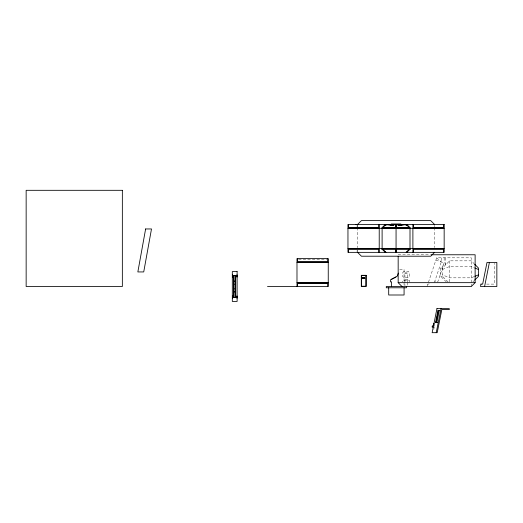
<?xml version="1.0" encoding="UTF-8"?>
<svg xmlns="http://www.w3.org/2000/svg" width="523" height="523" viewBox="0 0 523 523"><rect width="100%" height="100%" fill="white"/><g stroke="black" fill="none" stroke-linecap="round" stroke-linejoin="round"><path stroke-width="0.39" stroke-dasharray="2.62 1.96" d="M433.757 329.503L434.234 327.117M434.391 326.319L434.868 323.933M427.023 286.512L436.646 257.819L471.275 257.819L471.275 283.322M434.423 282.407L441.288 261.925L441.288 257.819M444.151 257.819L444.151 262.886L437.738 282.002L434.881 281.041M446.387 282.002L440.667 276.281L440.667 268.057L443.837 264.886L445.583 264.886L446.041 263.52L445.583 263.363M448.139 282.002L442.419 276.281L442.419 268.057L449.63 260.84L471.275 260.84L474.054 263.612M472.942 281.832L474.054 280.72M442.419 269.489L449.63 266.501L471.275 266.501L474.165 267.698M474.165 276.634L471.275 277.831L449.63 277.831L442.419 274.843M427.788 284.231L429.265 283.826M398.166 254.766L430.566 254.766M298.587 259.578L326.646 259.578M440.667 268.057L442.419 268.057M399.664 269.404L404.057 269.404L404.057 281.622M404.952 273.104L407.293 273.104M440.667 276.281L442.419 276.281M404.952 279.563L407.293 279.563M486.586 284.107L494.444 284.107L494.444 263.265M435.881 260.101L444.151 262.886M436.646 257.819L441.288 261.925M471.275 284.12L471.275 286.512M449.63 260.84L449.63 283.492M445.583 257.819L445.583 264.886M434.541 225.263L434.541 226.851M434.541 227.649L434.541 247.575M409.601 281.969L409.601 280.439L402.645 280.439L402.645 281.969M407.293 281.969L407.293 272.954L404.952 272.954L404.952 285.754M407.293 282.525L407.293 285.754M404.057 282.44L404.057 285.695M357.575 224.465L357.575 226.851M357.575 227.649L357.575 247.706M357.575 250.053L357.575 251.589M357.098 225.256L357.098 227.178M357.098 250.439L357.098 252.021M404.05 271.313L402.645 272.718L402.645 276.353L404.05 277.759L408.195 277.759L409.601 276.353L409.601 272.718L408.195 271.313L404.05 271.313"/><path stroke-width="0.78" d="M435.587 322.292L437.411 322.39L435.587 322.292L437.941 310.544L439.765 310.642L437.941 310.544M436.071 322.39L438.424 310.642M436.934 322.292L439.281 310.544M436.228 332.687L441.039 308.642M484.586 286.512L489.397 262.461M398.336 273.111L397.258 276.118L390.459 279.857L390.459 281.871L391.59 281.871L391.59 286.512M233.755 284.59L234.232 284.107M234.232 291.566L233.755 292.043L234.232 292.043M382.45 248.85L382.11 249.19L385.274 252.361L385.614 252.021M406.502 224.805L406.842 224.465L410.006 227.629L409.666 227.969M406.162 252.361L410.006 248.51L410.006 228.309L406.162 224.465L398.585 224.942L387.726 224.576L384.712 225.289M434.541 252.361L430.69 256.211L361.426 256.211L357.575 252.361M474.609 280.165L478.493 276.281L478.493 268.057L474.609 264.167M431.377 254.766L475.126 254.766L475.126 282.662L471.275 286.512L386.288 286.512L386.288 287.781L406.482 287.781L406.482 286.512M395.924 277.118L391.302 279.393M474.884 276.334L478.493 274.843M391.008 225.426L393.531 224.942L393.531 225.426L391.008 225.426L385.961 224.465L382.11 228.309L382.11 248.51L385.961 252.361M401.108 225.426L398.585 224.942L398.585 225.426L401.108 225.426L406.162 224.465M355.973 224.622L357.575 224.465L361.426 220.614L430.69 220.614L434.541 224.465M385.51 224.798L388.844 224.465M348.442 227.629L378.744 227.629M382.575 227.629L395.578 227.629M396.539 227.629L409.542 227.629M413.373 227.629L443.681 227.629M381.764 227.969L395.578 227.969L395.578 224.465M410.359 227.969L396.539 227.969L396.539 224.465M347.958 228.309L444.158 228.309M347.958 248.51L444.158 248.51M381.764 248.85L395.578 248.85L395.578 252.361M410.359 248.85L396.539 248.85L396.539 252.361M348.442 249.19L378.744 249.19M381.764 249.19L395.578 249.19M396.539 249.19L410.359 249.19M413.373 249.19L443.681 249.19M297.463 261.781L327.771 261.781M296.986 262.461L328.248 262.461M232.31 276.013L233.912 276.013M235.513 276.013L237.122 276.013M234.232 280.982L233.755 280.982L234.232 281.459M296.986 282.662L328.248 282.662M398.166 256.303L398.166 282.662L475.126 282.662M297.463 283.342L327.771 283.342M267.495 286.512L328.248 286.512L328.248 258.617L296.986 258.617L296.986 286.512M232.31 297.012L233.912 297.012M235.513 297.012L237.122 297.012M364.766 278.112L362.753 277.922L364.727 278.112M403.272 224.465L407.345 224.87M407.404 225.289L404.397 224.576M433.998 323.397L433.364 325.332L432.044 326.934L433.201 327.359M433.704 323.619L433.417 325.064M474.884 267.998L478.493 269.489M433.188 325.541L432.22 326.725M385.614 224.805L385.274 224.465L382.11 227.629L382.45 227.969M409.666 248.85L410.006 249.19L406.842 252.361L406.502 252.021M398.166 282.662L402.01 286.512M233.755 288.435L234.232 288.918M443.681 224.465L443.681 227.969L413.373 227.969L413.373 224.465M443.681 252.361L443.681 248.85L413.373 248.85L413.373 252.361M412.895 224.465L412.895 252.361M404.076 287.781L404.076 294.998L388.694 294.998L388.694 287.781M400.866 224.465L400.866 223.981L391.25 223.981L391.25 224.465M396.061 224.465L396.061 252.361M379.221 224.465L379.221 252.361M378.744 224.465L378.744 227.969L348.442 227.969L348.442 224.465M378.744 252.361L378.744 248.85L348.442 248.85L348.442 252.361M327.771 258.617L327.771 262.121L297.463 262.121L297.463 258.617M327.771 286.512L327.771 283.002L297.463 283.002L297.463 286.512M236.984 274.765L236.984 277.125M236.984 295.9L236.984 298.26M235.435 275.451L235.435 297.574M233.99 275.451L233.99 297.574M232.447 274.765L232.447 277.125M232.447 295.9L232.447 298.26M145.623 228.956L137.85 271.94L143.727 271.94L151.5 228.956L145.623 228.956M436.947 308.642L432.135 332.687L437.208 332.687L441.824 309.603L449.283 309.603L449.283 308.642L436.947 308.642M480.977 284.107L480.493 286.512L496.85 286.512L496.85 262.461L486.991 262.461L482.657 284.107L480.977 284.107M122.349 190.313L26.15 190.313L26.15 286.512L122.349 286.512L122.349 190.313M444.158 224.465L347.958 224.465L347.958 252.361L444.158 252.361L444.158 224.465M237.122 271.6L232.31 271.6L232.31 301.425L237.122 301.425L237.122 271.6M366.185 275.32L361.308 275.32L361.308 286.512L366.185 286.512L366.185 275.32M235.677 275.451L233.755 275.451L233.755 297.574L235.677 297.574L235.677 275.451M365.904 275.595L361.589 275.595L361.589 286.238L365.904 286.238L365.904 275.595M364.649 277.38L362.753 277.536L364.649 277.38M364.766 278.465L362.753 278.628L364.766 278.465"/></g></svg>
